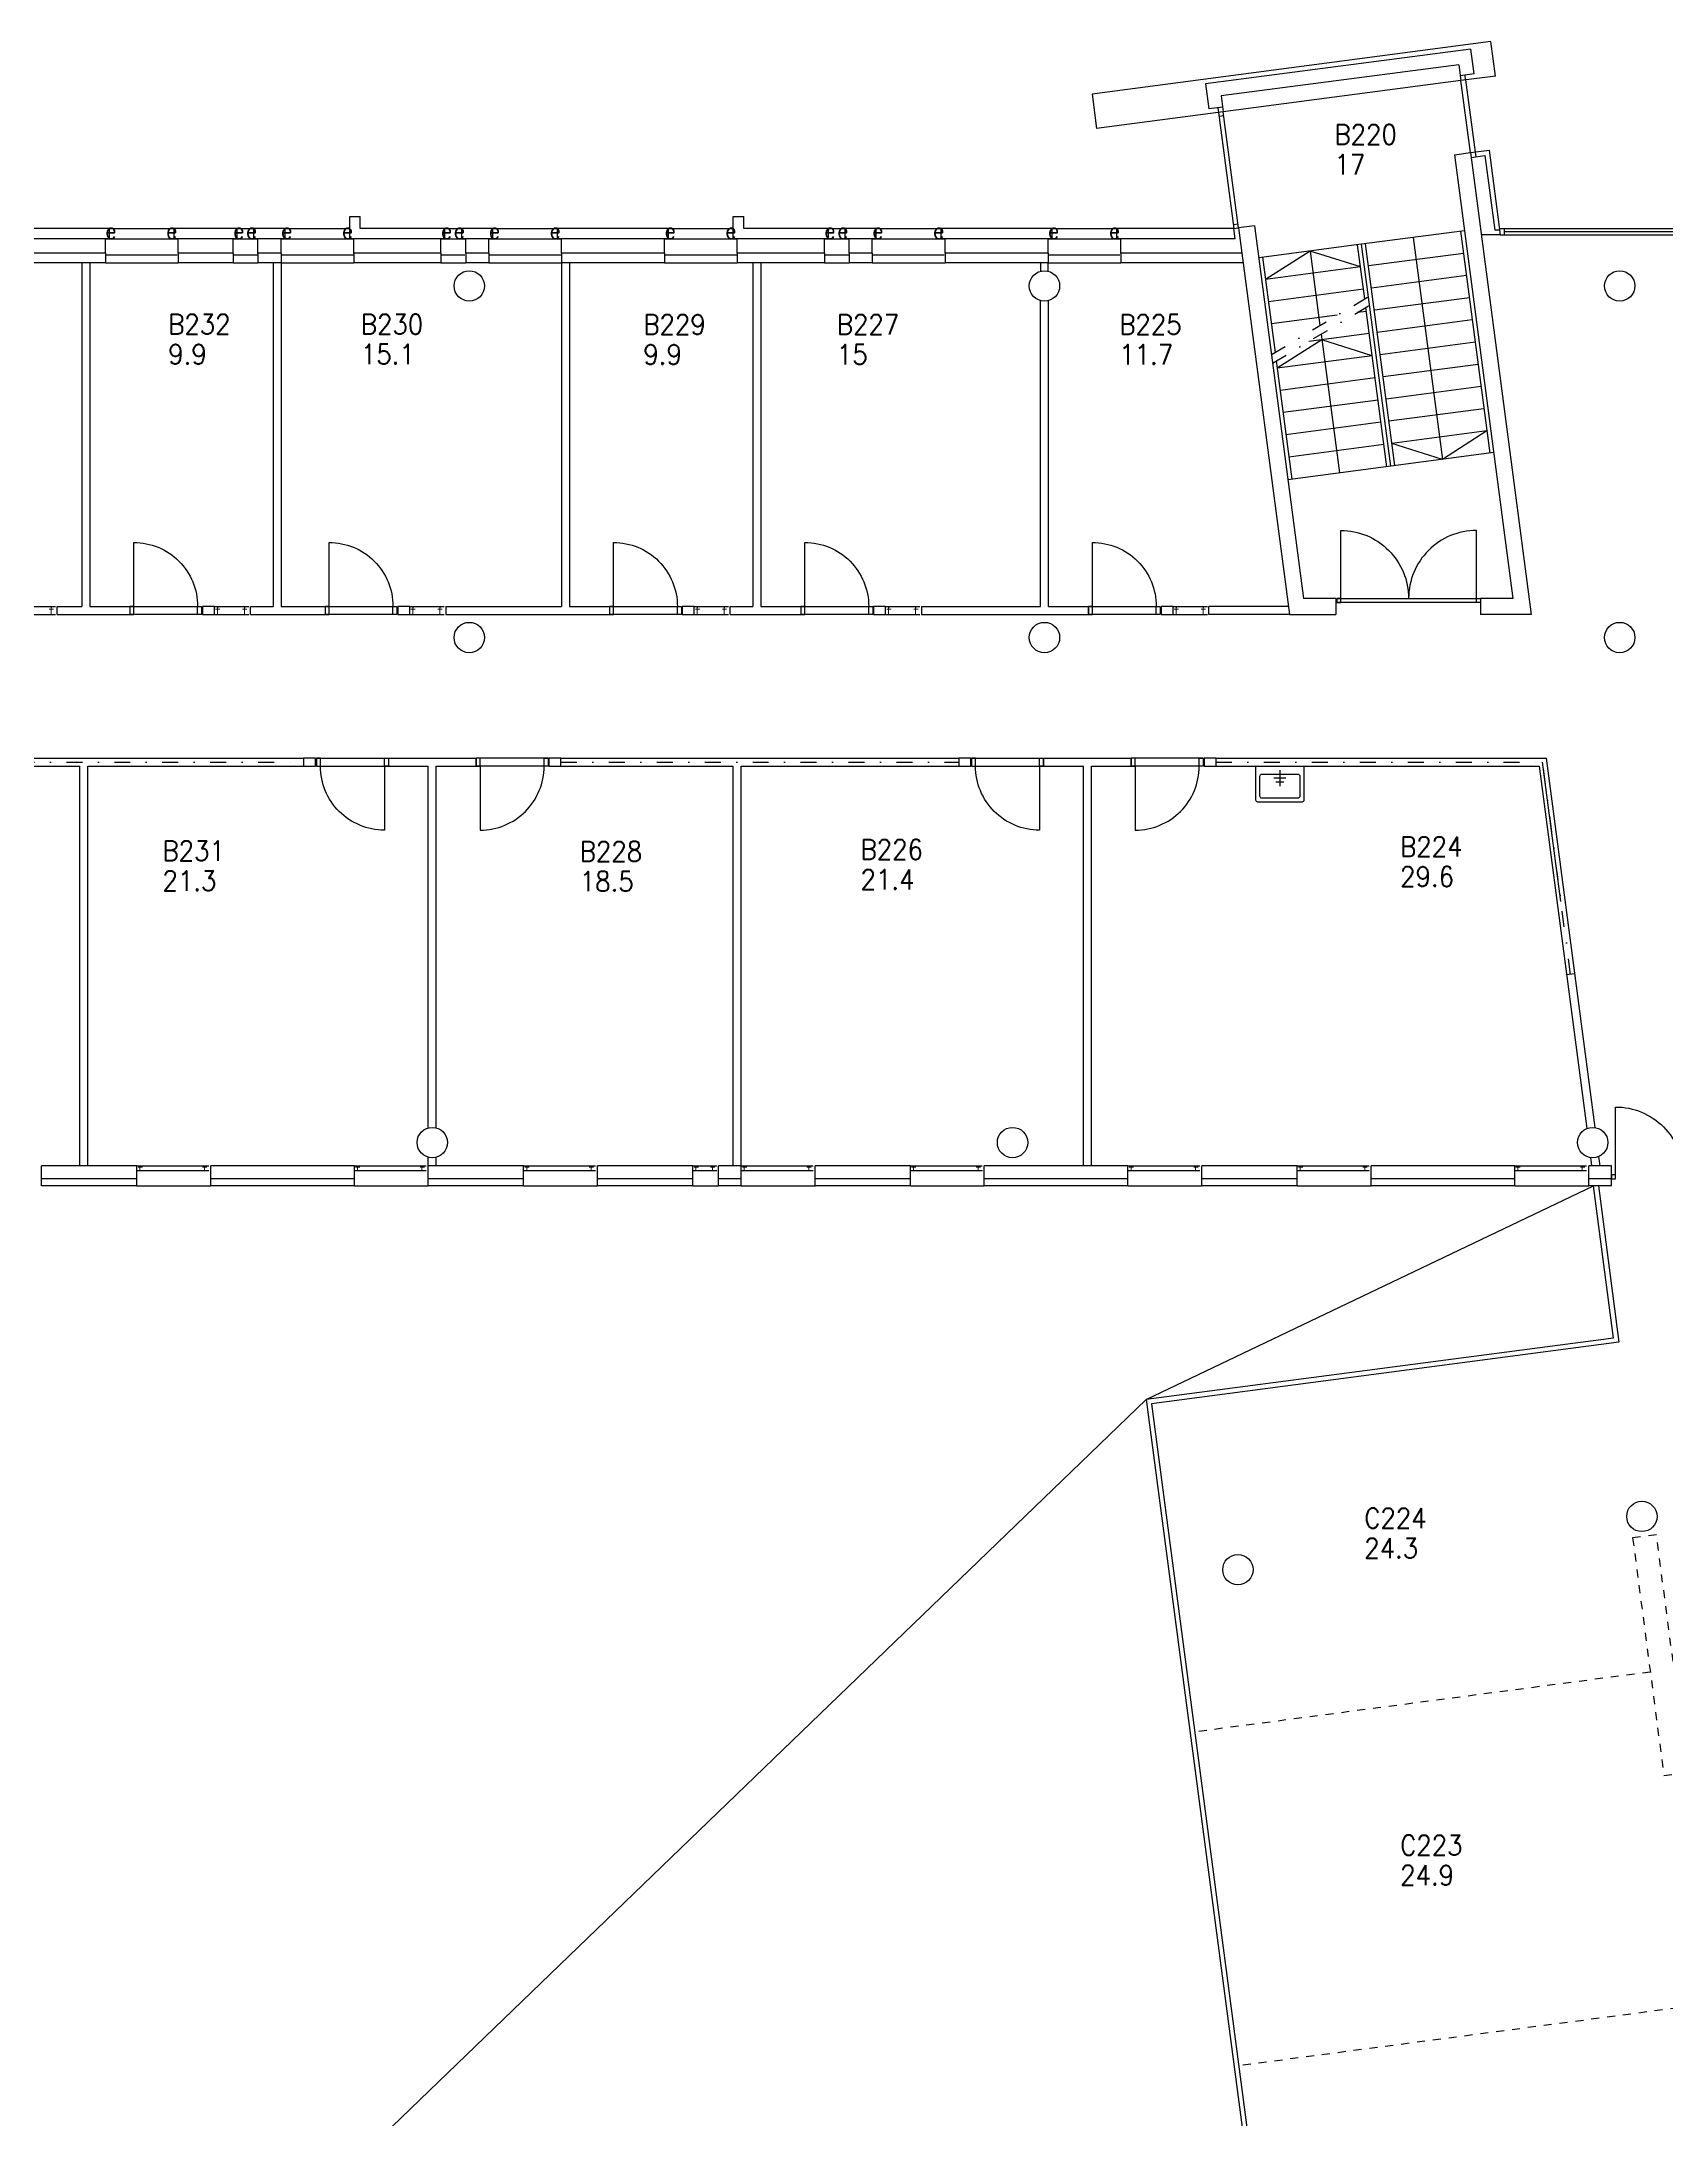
# Model space of a CAD drawing. Extents: x -11123 to 123675, y 9836 to 72527.
# Drawn here: x 31946 to 52273, y 41107 to 67098 of the extents above; entities that cross this region are included whole.
import ezdxf
from ezdxf.enums import TextEntityAlignment as Align

# ---------------------------------------------------------------- set-up
doc = ezdxf.new("R2010")
doc.units = 0
doc.header["$LTSCALE"] = 100
doc.header["$MEASUREMENT"] = 0
doc.linetypes.add('KL', pattern=[2, 1, -1])
doc.linetypes.add('PKP', pattern=[6, 2, -2, 0, -2])
doc.layers.get('0').update_dxf_attribs({"linetype": 'CONTINUOUS'})
for name, color, linetype in [('ART1100T0', 7, 'CONTINUOUS'), ('ART1100T3', 7, 'CONTINUOUS'), ('ART1100TB', 7, 'CONTINUOUS'), ('FM_OMAT', 7, 'CONTINUOUS'), ('M06001', 7, 'CONTINUOUS'), ('M06037', 8, 'CONTINUOUS'), ('M06041', 8, 'CONTINUOUS'), ('M06051', 3, 'CONTINUOUS'), ('M06080', 7, 'CONTINUOUS'), ('M06081', 8, 'CONTINUOUS')]:
    doc.layers.add(name, color=color, linetype=linetype)
doc.styles.get("Standard").update_dxf_attribs({"font": 'simplex.shx'})

# ---------------------------------------------------------------- blocks, each defined once
blk = doc.blocks.new('AIOA_SAVE1')
at = {"color": 0, "linetype": 'ByBlock'}
for p, q in [((0, 0), (200, 0)), ((100, 75), (100, -75)), ((150, 50), (150, -50))]:
    blk.add_line(p, q, dxfattribs=at)
blk = doc.blocks.new('AIOA_SAPA6')
at = {"color": 0, "linetype": 'ByBlock'}
for points in [[(0, 300), (425, 300, -0.414214), (450, 275), (450, -275, -0.414214), (425, -300), (0, -300)], [(0, 300), (425, 300, -0.414214), (450, 275), (450, -275, -0.414214), (425, -300), (0, -300)], [(100, 225, -0.414214), (125, 250), (375, 250, -0.414214), (400, 225), (400, -225, -0.414214), (375, -250), (125, -250, -0.414214), (100, -225)]]:
    blk.add_lwpolyline(points, format="xyb", close=True, dxfattribs=at)
blk.add_blockref('AIOA_SAVE1', (50, 0), dxfattribs=at)
for tag, p, flags in [('VARKDI', (50, 125), 8), ('VARNRO', (50, 25), 9), ('VARYLE', (50, -75), 9)]:
    blk.add_attdef(tag, p, '', height=75, dxfattribs=dict(at, flags=flags))
blk = doc.blocks.new('AIOA_IKK-C')
at = {"layer": 'M06041', "linetype": 'ByBlock'}
for p, q in [((0, 0), (1000, 0)), ((0, -100), (1000, -100))]:
    blk.add_line(p, q, dxfattribs=at)
at = {"layer": 'FM_OMAT', "width": 0.9, "flags": 8}
for p in [(50, 0), (950, 0)]:
    blk.add_attdef('SARANA', text='', height=50, dxfattribs=at).set_placement(p, align=Align.MIDDLE)
at = {"layer": 'FM_OMAT', "width": 0.9}
for tag, p, flags in [('IKKKDI', (50, -700), 8), ('IKKNRO', (50, -850), 8), ('IKKYLE', (50, -1000), 9)]:
    blk.add_attdef(tag, p, '', height=125, dxfattribs=dict(at, flags=flags))
at = {"layer": 'M06041', "flags": 8}
blk.add_attdef('E', (0, 0), '', height=100, dxfattribs=at)
blk.add_attdef('E', text='', height=100, dxfattribs=at).set_placement((500, 0), align=Align.CENTER)
blk.add_attdef('E', text='', height=100, dxfattribs=at).set_placement((1000, 0), align=Align.RIGHT)
blk = doc.blocks.new('AIOA_IKK-B')
at = {"layer": 'M06041', "linetype": 'ByBlock'}
for p, q in [((0, 100), (1000, 100)), ((0, 0), (1000, 0))]:
    blk.add_line(p, q, dxfattribs=at)
at = {"layer": 'FM_OMAT', "width": 0.9}
for tag, p, flags in [('IKKYLE', (50, 875), 9), ('IKKNRO', (50, 725), 8), ('IKKKDI', (50, 575), 8)]:
    blk.add_attdef(tag, p, '', height=125, dxfattribs=dict(at, flags=flags))
at = {"layer": 'FM_OMAT', "width": 0.9, "flags": 8}
for p in [(50, 0), (950, 0)]:
    blk.add_attdef('SARANA', text='', height=50, dxfattribs=at).set_placement(p, align=Align.MIDDLE)
at = {"layer": 'M06041', "flags": 8}
blk.add_attdef('F', (0, 0), '', height=100, dxfattribs=at)
blk.add_attdef('F', text='', height=100, dxfattribs=at).set_placement((500, 0), align=Align.CENTER)
blk.add_attdef('F', text='', height=100, dxfattribs=at).set_placement((1000, 0), align=Align.RIGHT)
blk = doc.blocks.new('AIOA_HUONE')
at = {"layer": 'ART1100T0', "width": 0.9}
blk.add_attdef('HNENUM', (56, 73), '', height=250, dxfattribs=at)
at = {"layer": 'ART1100T3', "width": 0.9}
blk.add_attdef('HNEALA', (56, -302), '', height=250, dxfattribs=at)

msp = doc.modelspace()

# ---------------------------------------------------------------- linework, layer by layer
at = {"layer": 'M06001'}
for p, q in [((50087, 67098), (45095, 66441)), ((50144, 66667), (50087, 67098)), ((49837, 67005), (46516, 66568)), ((49687, 66809), (46712, 66417)), ((49687, 66809), (49713, 66610)), ((49878, 66693), (49837, 67005)), ((46516, 66568), (46557, 66255)), ((49713, 66610), (46738, 66219)), ((49878, 66693), (49705, 66670)), ((50144, 66667), (49713, 66610)), ((49772, 66618), (49764, 66678)), ((45095, 66441), (45152, 66010)), ((46731, 66278), (46557, 66255)), ((46712, 66417), (46738, 66219)), ((46738, 66219), (45152, 66010)), ((46671, 66270), (46679, 66211)), ((49633, 65682), (49832, 65708)), ((49633, 65682), (50364, 60130)), ((49832, 65708), (50065, 65739)), ((49832, 65708), (50592, 59930)), ((49839, 65649), (50013, 65672)), ((49891, 65716), (49899, 65657)), ((50013, 65672), (50136, 64740)), ((50065, 65739), (50204, 64680)), ((32795, 64760), (31005, 64760)), ((32795, 64630), (32795, 64760)), ((33605, 64630), (33605, 64760)), ((34395, 64760), (33605, 64760)), ((34395, 64630), (34395, 64760)), ((34395, 64630), (34395, 64760)), ((34605, 64630), (34605, 64760)), ((34995, 64760), (34605, 64760)), ((34995, 64630), (34995, 64760)), ((35805, 64630), (35805, 64910)), ((35805, 64910), (35935, 64910)), ((35935, 64760), (35935, 64910)), ((36995, 64760), (35935, 64760)), ((36995, 64630), (36995, 64760)), ((36995, 64630), (36995, 64760)), ((37595, 64760), (37205, 64760)), ((37205, 64630), (37205, 64760)), ((37595, 64630), (37595, 64760)), ((38405, 64630), (38405, 64760)), ((39795, 64760), (38405, 64760)), ((39795, 64630), (39795, 64760)), ((40605, 64910), (40735, 64910)), ((40605, 64630), (40605, 64910)), ((40735, 64760), (40735, 64910)), ((41795, 64760), (40735, 64760)), ((41795, 64630), (41795, 64760)), ((41795, 64630), (41795, 64760)), ((42005, 64630), (42005, 64760)), ((42395, 64760), (42005, 64760)), ((42395, 64630), (42395, 64760)), ((43205, 64630), (43205, 64760)), ((44595, 64760), (43205, 64760)), ((44595, 64630), (44595, 64760)), ((46870, 64760), (45405, 64760)), ((45405, 64630), (45405, 64760)), ((46870, 64760), (46929, 64768)), ((46887, 64630), (46870, 64760)), ((47128, 64794), (46929, 64768)), ((46929, 64768), (47566, 59930)), ((47128, 64794), (47742, 60130)), ((50196, 64740), (50136, 64740)), ((32795, 64630), (31005, 64630)), ((32745, 64450), (32745, 64630)), ((34395, 64630), (33605, 64630)), ((33655, 64450), (33655, 64630)), ((34345, 64450), (34345, 64630)), ((34995, 64630), (34605, 64630)), ((34655, 64450), (34655, 64630)), ((34945, 64450), (34945, 64630)), ((36995, 64630), (35805, 64630)), ((35855, 64450), (35855, 64630)), ((36945, 64450), (36945, 64630)), ((37595, 64630), (37205, 64630)), ((37255, 64450), (37255, 64630)), ((37545, 64450), (37545, 64630)), ((39795, 64630), (38405, 64630)), ((38455, 64450), (38455, 64630)), ((39745, 64450), (39745, 64630)), ((41795, 64630), (40605, 64630)), ((40655, 64450), (40655, 64630)), ((41745, 64450), (41745, 64630)), ((42395, 64630), (42005, 64630)), ((42055, 64450), (42055, 64630)), ((42345, 64450), (42345, 64630)), ((44595, 64630), (43205, 64630)), ((43255, 64450), (43255, 64630)), ((44545, 64450), (44545, 64630)), ((46887, 64630), (45405, 64630)), ((45455, 64450), (45455, 64630)), ((50204, 64680), (49967, 64680)), ((32745, 64450), (31055, 64450)), ((32745, 64330), (31055, 64330)), ((32450, 64330), (32450, 60030)), ((32550, 64330), (32550, 60030)), ((32745, 64450), (32745, 64330)), ((33655, 64450), (33655, 64330)), ((34345, 64450), (33655, 64450)), ((34345, 64330), (33655, 64330)), ((34345, 64450), (34345, 64330)), ((34655, 64450), (34655, 64330)), ((34945, 64450), (34655, 64450)), ((34945, 64330), (34655, 64330)), ((34845, 64330), (34845, 60030)), ((34945, 64450), (34945, 64330)), ((34945, 64330), (34945, 60030)), ((35855, 64450), (35855, 64330)), ((36945, 64450), (35855, 64450)), ((36945, 64330), (35855, 64330)), ((36945, 64450), (36945, 64330)), ((37545, 64450), (37255, 64450)), ((37255, 64450), (37255, 64330)), ((37545, 64330), (37255, 64330)), ((37545, 64450), (37545, 64330)), ((38455, 64450), (38455, 64330)), ((39745, 64450), (38455, 64450)), ((38455, 64330), (38455, 60030)), ((39745, 64330), (38455, 64330)), ((38555, 64330), (38555, 60030)), ((39745, 64450), (39745, 64330)), ((40655, 64450), (40655, 64330)), ((41745, 64450), (40655, 64450)), ((41745, 64330), (40655, 64330)), ((40850, 64330), (40850, 60030)), ((40950, 64330), (40950, 60030)), ((41745, 64450), (41745, 64330)), ((42055, 64450), (42055, 64330)), ((42345, 64450), (42055, 64450)), ((42345, 64330), (42055, 64330)), ((42345, 64450), (42345, 64330)), ((43255, 64450), (43255, 64330)), ((44545, 64450), (43255, 64450)), ((44545, 64330), (43255, 64330)), ((44455, 64225), (44455, 64330)), ((44545, 64450), (44545, 64330)), ((44545, 64225), (44545, 64330)), ((46971, 64450), (45455, 64450)), ((45455, 64450), (45455, 64330)), ((46987, 64330), (45455, 64330)), ((44450, 60030), (44450, 63857)), ((44550, 60030), (44550, 63857)), ((48148, 60130), (47742, 60130)), ((48148, 60130), (48148, 59930)), ((50364, 60130), (49958, 60130)), ((49958, 60130), (49958, 59930)), ((32140, 59930), (32140, 60030)), ((32140, 60030), (32450, 60030)), ((32140, 59930), (33050, 59930)), ((32550, 60030), (33050, 60030)), ((33050, 60030), (33050, 59930)), ((34560, 59930), (34560, 60030)), ((34560, 60030), (34845, 60030)), ((34560, 59930), (35495, 59930)), ((34945, 60030), (35495, 60030)), ((35495, 60030), (35495, 59930)), ((37005, 60030), (38455, 60030)), ((37005, 60030), (37005, 59930)), ((37005, 59930), (39055, 59930)), ((38555, 60030), (39055, 60030)), ((39055, 60030), (39055, 59930)), ((40565, 59930), (40565, 60030)), ((40565, 60030), (40850, 60030)), ((40565, 59930), (41450, 59930)), ((40950, 60030), (41450, 60030)), ((41450, 60030), (41450, 59930)), ((42960, 60030), (44450, 60030)), ((42960, 60030), (42960, 59930)), ((42960, 59930), (45049, 59930)), ((44550, 60030), (45049, 60030)), ((45049, 59930), (45049, 60030)), ((46559, 59930), (46559, 60030)), ((47553, 60030), (46559, 60030)), ((47566, 59930), (46559, 59930)), ((47566, 59930), (48148, 59930)), ((50592, 59930), (49958, 59930)), ((29857, 58130), (35227, 58130)), ((29857, 58030), (32427, 58030)), ((32427, 53030), (32427, 58030)), ((32527, 53030), (32527, 58030)), ((32527, 58030), (35227, 58030)), ((36287, 58130), (36287, 58030)), ((36287, 58130), (37387, 58130)), ((36287, 58030), (36787, 58030)), ((36787, 53503), (36787, 58030)), ((36887, 53503), (36887, 58030)), ((36887, 58030), (37387, 58030)), ((37387, 58030), (37387, 58130)), ((38447, 58130), (43427, 58130)), ((38447, 58030), (40603, 58030)), ((40603, 53030), (40603, 58030)), ((40703, 53030), (40703, 58030)), ((40703, 58030), (43427, 58030)), ((44487, 58130), (45587, 58130)), ((44487, 58030), (44487, 58130)), ((44487, 58030), (44987, 58030)), ((44987, 53030), (44987, 58030)), ((45087, 53030), (45087, 58030)), ((45087, 58030), (45587, 58030)), ((45587, 58030), (45587, 58130)), ((46647, 58130), (50779, 58130)), ((46647, 58030), (50691, 58030)), ((50691, 58030), (51288, 53495)), ((50779, 58130), (51387, 53508)), ((51134, 55430), (51035, 55417)), ((31946, 52780), (31946, 53030)), ((33139, 53030), (31946, 53030)), ((33139, 52780), (33139, 53030)), ((34064, 52780), (34064, 53030)), ((35862, 53030), (34064, 53030)), ((35862, 52780), (35862, 53030)), ((36787, 53030), (36787, 53137)), ((36787, 52780), (36787, 53030)), ((37980, 53030), (36787, 53030)), ((36887, 53030), (36887, 53137)), ((37980, 52780), (37980, 53030)), ((38906, 52780), (38906, 53030)), ((40098, 53030), (38906, 53030)), ((40098, 52780), (40098, 53030)), ((40418, 52780), (40418, 53030)), ((40703, 53030), (40418, 53030)), ((40703, 52780), (40703, 53030)), ((41629, 52780), (41629, 53030)), ((42822, 53030), (41629, 53030)), ((42822, 52780), (42822, 53030)), ((43747, 52780), (43747, 53030)), ((45545, 53030), (43747, 53030)), ((45545, 52780), (45545, 53030)), ((46470, 52780), (46470, 53030)), ((47663, 53030), (46470, 53030)), ((47663, 52780), (47663, 53030)), ((48588, 52780), (48588, 53030)), ((50386, 53030), (48588, 53030)), ((50386, 52780), (50386, 53030)), ((51597, 53030), (51312, 53030)), ((51312, 52780), (51312, 53030)), ((51336, 53132), (51349, 53030)), ((51435, 53145), (51450, 53030)), ((51597, 52780), (51597, 53030)), ((33139, 52865), (31946, 52865)), ((33139, 52780), (31946, 52780)), ((35862, 52865), (34064, 52865)), ((35862, 52780), (34064, 52780)), ((37980, 52865), (36787, 52865)), ((37980, 52780), (36787, 52780)), ((40098, 52865), (38906, 52865)), ((40098, 52780), (38906, 52780)), ((40703, 52865), (40418, 52865)), ((40703, 52780), (40418, 52780)), ((42822, 52865), (41629, 52865)), ((42822, 52780), (41629, 52780)), ((45545, 52865), (43747, 52865)), ((45545, 52780), (43747, 52780)), ((47663, 52865), (46470, 52865)), ((47663, 52780), (46470, 52780)), ((50386, 52865), (48588, 52865)), ((50386, 52780), (48588, 52780)), ((51597, 52865), (51312, 52865)), ((51597, 52780), (51312, 52780))]:
    msp.add_line(p, q, dxfattribs=at)
for centre in [(37300, 64040), (44500, 64040), (51700, 64040), (37300, 59640), (44500, 59640), (51700, 59640), (36837, 53320), (44100, 53320), (51362, 53320), (51978, 48641), (46921, 47975)]:
    msp.add_circle(centre, 190, dxfattribs=at)
at = {"layer": 'M06037'}
for p, q in [((49759, 64731), (48470, 64561)), ((49709, 64724), (50074, 61948)), ((48470, 64561), (47181, 64391)), ((47825, 64476), (47948, 63544)), ((48509, 63879), (48420, 64554)), ((48835, 61785), (48470, 64561)), ((48885, 61791), (48519, 64567)), ((49114, 64646), (49480, 61870)), ((47230, 64398), (47387, 63209)), ((48457, 64277), (47267, 64120)), ((49746, 64446), (48556, 64290)), ((48493, 63999), (47303, 63843)), ((49782, 64169), (48592, 64012)), ((48530, 63722), (48415, 63706)), ((48786, 61778), (48523, 63771)), ((49819, 63891), (48629, 63735)), ((48165, 63674), (47340, 63565)), ((48566, 63444), (47809, 63344)), ((47962, 63436), (48191, 61700)), ((49855, 63614), (48665, 63457)), ((48603, 63166), (47413, 63010)), ((49892, 63336), (48702, 63179)), ((47401, 63101), (47596, 61622)), ((49928, 63058), (48739, 62902)), ((48639, 62889), (47450, 62732)), ((49965, 62781), (48775, 62624)), ((48676, 62611), (47486, 62455)), ((50001, 62503), (48812, 62347)), ((48712, 62334), (47523, 62177)), ((50038, 62226), (48848, 62069)), ((50124, 61955), (47546, 61615)), ((48749, 62056), (47559, 61899)), ((51623, 50874), (51372, 52780)), ((51433, 52780), (51690, 50822)), ((51623, 50874), (45774, 50104)), ((51690, 50822), (45841, 50052)), ((45774, 50104), (47421, 37592)), ((45841, 50052), (47473, 37659))]:
    msp.add_line(p, q, dxfattribs=at)
at = {"layer": 'M06037', "linetype": 'PKP'}
for p, q in [((47340, 63181), (48556, 63907)), ((47354, 63073), (48570, 63799))]:
    msp.add_line(p, q, dxfattribs=at)
at = {"layer": 'M06037', "linetype": 'KL'}
for p, q in [((52083, 46694), (46382, 45944)), ((52633, 42518), (46932, 41767))]:
    msp.add_line(p, q, dxfattribs=at)
at = {"layer": 'M06037'}
for points in [[(48457, 64277), (47825, 64476), (47267, 64120)], [(48603, 63166), (47971, 63366), (47413, 63010)], [(50038, 62226), (49480, 61870), (48848, 62069)]]:
    msp.add_lwpolyline(points, dxfattribs=at)
at = {"layer": 'M06041'}
for p, q in [((49832, 65708), (49713, 66610)), ((49772, 66618), (49891, 65716)), ((46679, 66211), (46870, 64760)), ((46745, 66169), (46685, 66161)), ((46929, 64768), (46738, 66219)), ((32795, 64760), (33605, 64760)), ((34395, 64760), (34605, 64760)), ((34995, 64760), (35805, 64760)), ((36995, 64760), (37205, 64760)), ((37595, 64760), (38405, 64760)), ((39795, 64760), (40605, 64760)), ((41795, 64760), (42005, 64760)), ((42395, 64760), (43205, 64760)), ((44595, 64760), (45405, 64760)), ((46863, 64810), (46923, 64817)), ((50193, 64760), (54505, 64760)), ((50254, 64760), (50254, 64680)), ((50254, 64720), (54455, 64720)), ((50204, 64680), (54505, 64680)), ((32745, 64330), (33655, 64330)), ((34345, 64330), (34655, 64330)), ((34945, 64330), (35855, 64330)), ((36945, 64330), (37255, 64330)), ((37545, 64330), (38455, 64330)), ((39745, 64330), (40655, 64330)), ((41745, 64330), (42055, 64330)), ((42345, 64330), (43255, 64330)), ((44545, 64330), (45455, 64330)), ((50964, 56337), (50735, 58080)), ((33139, 52780), (34064, 52780)), ((35862, 52780), (36787, 52780)), ((37980, 52780), (38906, 52780)), ((40098, 52780), (40418, 52780)), ((40703, 52780), (41629, 52780)), ((42822, 52780), (43747, 52780)), ((45545, 52780), (46470, 52780)), ((47663, 52780), (48588, 52780)), ((50386, 52780), (51312, 52780))]:
    msp.add_line(p, q, dxfattribs=at)
at = {"layer": 'M06041', "linetype": 'PKP'}
for p, q in [((29857, 58080), (35227, 58080)), ((38447, 58080), (43427, 58080)), ((46647, 58080), (50735, 58080)), ((51085, 55423), (50735, 58080))]:
    msp.add_line(p, q, dxfattribs=at)
at = {"layer": 'M06051', "linetype": 'ByBlock'}
for p, q in [((48158, 60130), (49958, 60130)), ((48208, 60130), (48158, 60130)), ((48158, 60130), (48158, 60080)), ((49958, 60080), (48158, 60080)), ((48158, 60080), (48208, 60080)), ((48208, 60080), (48208, 60130)), ((49908, 60080), (49908, 60130)), ((49908, 60130), (49958, 60130)), ((49958, 60080), (49908, 60080)), ((49958, 60130), (49958, 60080)), ((33050, 60030), (33950, 60030)), ((33950, 59930), (33050, 59930)), ((35495, 60030), (36395, 60030)), ((36395, 59930), (35495, 59930)), ((39055, 60030), (39955, 60030)), ((39955, 59930), (39055, 59930)), ((41450, 60030), (42350, 60030)), ((42350, 59930), (41450, 59930)), ((45049, 60030), (45949, 60030)), ((45949, 59930), (45049, 59930)), ((35387, 58130), (36287, 58130)), ((35387, 58030), (36287, 58030)), ((38287, 58130), (37387, 58130)), ((38287, 58030), (37387, 58030)), ((43587, 58130), (44487, 58130)), ((43587, 58030), (44487, 58030)), ((46487, 58130), (45587, 58130)), ((46487, 58030), (45587, 58030)), ((51597, 52915), (51597, 52865)), ((51647, 52915), (51597, 52915)), ((51597, 52915), (51597, 52865)), ((51597, 52865), (51647, 52865)), ((51647, 52865), (51647, 52915))]:
    msp.add_line(p, q, dxfattribs=at)
at = {"layer": 'M06051'}
for p, q in [((34110, 60030), (33960, 60030)), ((33960, 60030), (33960, 59930)), ((33960, 59930), (34110, 59930)), ((34110, 59930), (34110, 60030)), ((34110, 60030), (34110, 60030)), ((36555, 60030), (36405, 60030)), ((36405, 60030), (36405, 59930)), ((36405, 59930), (36555, 59930)), ((36555, 59930), (36555, 60030)), ((36555, 60030), (36555, 60030)), ((40115, 60030), (39965, 60030)), ((39965, 60030), (39965, 59930)), ((39965, 59930), (40115, 59930)), ((40115, 59930), (40115, 60030)), ((40115, 60030), (40115, 60030)), ((42510, 60030), (42360, 60030)), ((42360, 60030), (42360, 59930)), ((42360, 59930), (42510, 59930)), ((42510, 59930), (42510, 60030)), ((42510, 60030), (42510, 60030)), ((46109, 60030), (45959, 60030)), ((45959, 60030), (45959, 59930)), ((45959, 59930), (46109, 59930)), ((46109, 59930), (46109, 60030)), ((46109, 60030), (46109, 60030)), ((35377, 58130), (35227, 58130)), ((35227, 58130), (35227, 58030)), ((35227, 58030), (35377, 58030)), ((35377, 58030), (35377, 58130)), ((35377, 58130), (35377, 58130)), ((38447, 58130), (38297, 58130)), ((38297, 58130), (38297, 58030)), ((38297, 58030), (38447, 58030)), ((38447, 58030), (38447, 58130)), ((38447, 58130), (38447, 58130)), ((43577, 58130), (43427, 58130)), ((43427, 58130), (43427, 58030)), ((43427, 58030), (43577, 58030)), ((43577, 58030), (43577, 58130)), ((43577, 58130), (43577, 58130)), ((46647, 58130), (46497, 58130)), ((46497, 58130), (46497, 58030)), ((46497, 58030), (46647, 58030)), ((46647, 58030), (46647, 58130)), ((46647, 58130), (46647, 58130))]:
    msp.add_line(p, q, dxfattribs=at)
at = {"layer": 'M06051', "linetype": 'ByBlock'}
for points in [[(33100, 60030), (33100, 60830, -0.414214), (33900, 60030, -0.671351)], [(35545, 60030), (35545, 60830, -0.414214), (36345, 60030, -0.671351)], [(39105, 60030), (39105, 60830, -0.414214), (39905, 60030, -0.671351)], [(41500, 60030), (41500, 60830, -0.414214), (42300, 60030, -0.671351)], [(45099, 60030), (45099, 60830, -0.414214), (45899, 60030, -0.671351)], [(48208, 60130), (48208, 60980, -0.414214), (49058, 60130, -0.671351)], [(49908, 60130), (49908, 60980, 0.414214), (49058, 60130, 0.671351)], [(36237, 58030), (36237, 57230, -0.414214), (35437, 58030, -0.671351)], [(37437, 58030), (37437, 57230, 0.414214), (38237, 58030, 0.671351)], [(44437, 58030), (44437, 57230, -0.414214), (43637, 58030, -0.671351)], [(45637, 58030), (45637, 57230, 0.414214), (46437, 58030, 0.671351)], [(51647, 52915), (51647, 53765, -0.414214), (52497, 52915, -0.671351)]]:
    msp.add_lwpolyline(points, format="xyb", dxfattribs=at)
for points in [[(33050, 59930), (33100, 59930), (33100, 60030), (33050, 60030)], [(33950, 59930), (33900, 59930), (33900, 60030), (33950, 60030)], [(35495, 59930), (35545, 59930), (35545, 60030), (35495, 60030)], [(36395, 59930), (36345, 59930), (36345, 60030), (36395, 60030)], [(39055, 59930), (39105, 59930), (39105, 60030), (39055, 60030)], [(39955, 59930), (39905, 59930), (39905, 60030), (39955, 60030)], [(41450, 59930), (41500, 59930), (41500, 60030), (41450, 60030)], [(42350, 59930), (42300, 59930), (42300, 60030), (42350, 60030)], [(45049, 59930), (45099, 59930), (45099, 60030), (45049, 60030)], [(45949, 59930), (45899, 59930), (45899, 60030), (45949, 60030)], [(35387, 58030), (35437, 58030), (35437, 58130), (35387, 58130)], [(36287, 58030), (36237, 58030), (36237, 58130), (36287, 58130)], [(37387, 58030), (37437, 58030), (37437, 58130), (37387, 58130)], [(38287, 58030), (38237, 58030), (38237, 58130), (38287, 58130)], [(43587, 58030), (43637, 58030), (43637, 58130), (43587, 58130)], [(44487, 58030), (44437, 58030), (44437, 58130), (44487, 58130)], [(45587, 58030), (45637, 58030), (45637, 58130), (45587, 58130)], [(46487, 58030), (46437, 58030), (46437, 58130), (46487, 58130)]]:
    msp.add_lwpolyline(points, close=True, dxfattribs=at)
at = {"layer": 'M06080'}
for p, q in [((45774, 50104), (51372, 52780)), ((26216, 31260), (45774, 50104))]:
    msp.add_line(p, q, dxfattribs=at)
at = {"layer": 'M06080', "linetype": 'KL'}
msp.add_lwpolyline([(52159, 48413), (51862, 48374), (52253, 45399), (52551, 45438)], close=True, dxfattribs=at)

# ---------------------------------------------------------------- block references
at = {"layer": 'ART1100TB'}
for p, values in [((48074, 65738), {'HNENUM': 'B220', 'HNEALA': '17'}), ((33476, 63362), {'HNENUM': 'B232', 'HNEALA': '9.9'}), ((35887, 63363), {'HNENUM': 'B230', 'HNEALA': '15.1'}), ((39423, 63360), {'HNENUM': 'B229', 'HNEALA': '9.9'}), ((41845, 63360), {'HNENUM': 'B227', 'HNEALA': '15'}), ((45380, 63360), {'HNENUM': 'B225', 'HNEALA': '11.7'}), ((33404, 56774), {'HNENUM': 'B231', 'HNEALA': '21.3'}), ((38627, 56766), {'HNENUM': 'B228', 'HNEALA': '18.5'}), ((42142, 56790), {'HNENUM': 'B226', 'HNEALA': '21.4'}), ((48895, 56825), {'HNENUM': 'B224', 'HNEALA': '29.6'}), ((48447, 48422), {'HNENUM': 'C224', 'HNEALA': '24.3'}), ((48896, 44328), {'HNENUM': 'C223', 'HNEALA': '24.9'})]:
    msp.add_blockref('AIOA_HUONE', p, dxfattribs=at).add_auto_attribs(values)
at = {"layer": 'M06041'}
ref = msp.add_blockref('AIOA_IKK-C', (32745, 64630), dxfattribs=dict(at, xscale=0.9, yscale=2, zscale=0.9))
ref.add_attrib('E', 'e', dxfattribs={"height": 200, "width": 0.9, "flags": 2}).set_placement((33645, 64630), align=Align.RIGHT)
ref.add_attrib('E', 'e', (32745, 64630), dxfattribs={"height": 200, "width": 0.9, "flags": 2})
ref.add_attrib('E', 'e', dxfattribs={"height": 0.18, "width": 1.35, "flags": 2}).set_placement((33645, 64630), align=Align.CENTER)
ref = msp.add_blockref('AIOA_IKK-C', (34345, 64630), dxfattribs=dict(at, xscale=0.3, yscale=2, zscale=0.3))
ref.add_attrib('E', 'e', dxfattribs={"height": 200, "width": 0.9, "flags": 2}).set_placement((34645, 64630), align=Align.RIGHT)
ref.add_attrib('E', 'e', (34345, 64630), dxfattribs={"height": 200, "width": 0.9, "flags": 2})
ref.add_attrib('E', 'e', dxfattribs={"height": 0.18, "width": 1.35, "flags": 2}).set_placement((34645, 64630), align=Align.CENTER)
ref = msp.add_blockref('AIOA_IKK-C', (34945, 64630), dxfattribs=dict(at, xscale=0.9, yscale=2, zscale=0.9))
ref.add_attrib('E', 'e', dxfattribs={"height": 200, "width": 0.9, "flags": 2}).set_placement((35845, 64630), align=Align.RIGHT)
ref.add_attrib('E', 'e', (34945, 64630), dxfattribs={"height": 200, "width": 0.9, "flags": 2})
ref.add_attrib('E', 'e', dxfattribs={"height": 0.18, "width": 1.35, "flags": 2}).set_placement((35845, 64630), align=Align.CENTER)
ref = msp.add_blockref('AIOA_IKK-C', (36945, 64630), dxfattribs=dict(at, xscale=0.3, yscale=2, zscale=0.3))
ref.add_attrib('E', 'e', dxfattribs={"height": 200, "width": 0.9, "flags": 2}).set_placement((37245, 64630), align=Align.RIGHT)
ref.add_attrib('E', 'e', (36945, 64630), dxfattribs={"height": 200, "width": 0.9, "flags": 2})
ref.add_attrib('E', 'e', dxfattribs={"height": 0.18, "width": 1.35, "flags": 2}).set_placement((37245, 64630), align=Align.CENTER)
ref = msp.add_blockref('AIOA_IKK-C', (37545, 64630), dxfattribs=dict(at, xscale=0.9, yscale=2, zscale=0.9))
ref.add_attrib('E', 'e', dxfattribs={"height": 200, "width": 0.9, "flags": 2}).set_placement((38445, 64630), align=Align.RIGHT)
ref.add_attrib('E', 'e', (37545, 64630), dxfattribs={"height": 200, "width": 0.9, "flags": 2})
ref.add_attrib('E', 'e', dxfattribs={"height": 0.18, "width": 1.35, "flags": 2}).set_placement((38445, 64630), align=Align.CENTER)
ref = msp.add_blockref('AIOA_IKK-C', (39745, 64630), dxfattribs=dict(at, xscale=0.9, yscale=2, zscale=0.9))
ref.add_attrib('E', 'e', dxfattribs={"height": 200, "width": 0.9, "flags": 2}).set_placement((40645, 64630), align=Align.RIGHT)
ref.add_attrib('E', 'e', (39745, 64630), dxfattribs={"height": 200, "width": 0.9, "flags": 2})
ref.add_attrib('E', 'e', dxfattribs={"height": 0.18, "width": 1.35, "flags": 2}).set_placement((40645, 64630), align=Align.CENTER)
ref = msp.add_blockref('AIOA_IKK-C', (41745, 64630), dxfattribs=dict(at, xscale=0.3, yscale=2, zscale=0.3))
ref.add_attrib('E', 'e', dxfattribs={"height": 200, "width": 0.9, "flags": 2}).set_placement((42045, 64630), align=Align.RIGHT)
ref.add_attrib('E', 'e', (41745, 64630), dxfattribs={"height": 200, "width": 0.9, "flags": 2})
ref.add_attrib('E', 'e', dxfattribs={"height": 0.18, "width": 1.35, "flags": 2}).set_placement((42045, 64630), align=Align.CENTER)
ref = msp.add_blockref('AIOA_IKK-C', (42345, 64630), dxfattribs=dict(at, xscale=0.9, yscale=2, zscale=0.9))
ref.add_attrib('E', 'e', dxfattribs={"height": 200, "width": 0.9, "flags": 2}).set_placement((43245, 64630), align=Align.RIGHT)
ref.add_attrib('E', 'e', (42345, 64630), dxfattribs={"height": 200, "width": 0.9, "flags": 2})
ref.add_attrib('E', 'e', dxfattribs={"height": 0.18, "width": 1.35, "flags": 2}).set_placement((43245, 64630), align=Align.CENTER)
ref = msp.add_blockref('AIOA_IKK-C', (44545, 64630), dxfattribs=dict(at, xscale=0.9, yscale=2, zscale=0.9))
ref.add_attrib('E', 'e', dxfattribs={"height": 200, "width": 0.9, "flags": 2}).set_placement((45445, 64630), align=Align.RIGHT)
ref.add_attrib('E', 'e', (44545, 64630), dxfattribs={"height": 200, "width": 0.9, "flags": 2})
ref.add_attrib('E', 'e', dxfattribs={"height": 0.18, "width": 1.35, "flags": 2}).set_placement((45445, 64630), align=Align.CENTER)
ref = msp.add_blockref('AIOA_IKK-B', (31690, 59930), dxfattribs=dict(at, xscale=0.43, zscale=0.43))
ref.add_attrib('F', 'f', dxfattribs={"height": 100, "width": 1.8, "flags": 2}).set_placement((32120, 59930), align=Align.RIGHT)
ref.add_attrib('F', 'f', (31690, 59930), dxfattribs={"height": 100, "width": 1.8, "flags": 2})
ref.add_attrib('F', 'f', dxfattribs={"height": 0.18, "width": 2.7, "flags": 2}).set_placement((32120, 59930), align=Align.CENTER)
ref = msp.add_blockref('AIOA_IKK-B', (34110, 59930), dxfattribs=dict(at, xscale=0.43, zscale=0.43))
ref.add_attrib('F', 'f', dxfattribs={"height": 100, "width": 1.8, "flags": 2}).set_placement((34540, 59930), align=Align.RIGHT)
ref.add_attrib('F', 'f', (34110, 59930), dxfattribs={"height": 100, "width": 1.8, "flags": 2})
ref.add_attrib('F', 'f', dxfattribs={"height": 0.18, "width": 2.7, "flags": 2}).set_placement((34540, 59930), align=Align.CENTER)
ref = msp.add_blockref('AIOA_IKK-B', (36555, 59930), dxfattribs=dict(at, xscale=0.43, zscale=0.43))
ref.add_attrib('F', 'f', dxfattribs={"height": 100, "width": 1.8, "flags": 2}).set_placement((36985, 59930), align=Align.RIGHT)
ref.add_attrib('F', 'f', (36555, 59930), dxfattribs={"height": 100, "width": 1.8, "flags": 2})
ref.add_attrib('F', 'f', dxfattribs={"height": 0.18, "width": 2.7, "flags": 2}).set_placement((36985, 59930), align=Align.CENTER)
ref = msp.add_blockref('AIOA_IKK-B', (40115, 59930), dxfattribs=dict(at, xscale=0.43, zscale=0.43))
ref.add_attrib('F', 'f', dxfattribs={"height": 100, "width": 1.8, "flags": 2}).set_placement((40545, 59930), align=Align.RIGHT)
ref.add_attrib('F', 'f', (40115, 59930), dxfattribs={"height": 100, "width": 1.8, "flags": 2})
ref.add_attrib('F', 'f', dxfattribs={"height": 0.18, "width": 2.7, "flags": 2}).set_placement((40545, 59930), align=Align.CENTER)
ref = msp.add_blockref('AIOA_IKK-B', (42510, 59930), dxfattribs=dict(at, xscale=0.43, zscale=0.43))
ref.add_attrib('F', 'f', dxfattribs={"height": 100, "width": 1.8, "flags": 2}).set_placement((42940, 59930), align=Align.RIGHT)
ref.add_attrib('F', 'f', (42510, 59930), dxfattribs={"height": 100, "width": 1.8, "flags": 2})
ref.add_attrib('F', 'f', dxfattribs={"height": 0.18, "width": 2.7, "flags": 2}).set_placement((42940, 59930), align=Align.CENTER)
ref = msp.add_blockref('AIOA_IKK-B', (46109, 59930), dxfattribs=dict(at, xscale=0.43, zscale=0.43))
ref.add_attrib('F', 'f', dxfattribs={"height": 100, "width": 1.8, "flags": 2}).set_placement((46539, 59930), align=Align.RIGHT)
ref.add_attrib('F', 'f', (46109, 59930), dxfattribs={"height": 100, "width": 1.8, "flags": 2})
ref.add_attrib('F', 'f', dxfattribs={"height": 0.18, "width": 2.7, "flags": 2}).set_placement((46539, 59930), align=Align.CENTER)
ref = msp.add_blockref('AIOA_IKK-B', (33139, 52970), dxfattribs=dict(at, xscale=0.9, yscale=0.6, zscale=0.9))
ref.add_attrib('F', 'f', dxfattribs={"height": 60, "width": 3, "flags": 2}).set_placement((34039, 52970), align=Align.RIGHT)
ref.add_attrib('F', 'f', (33139, 52970), dxfattribs={"height": 60, "width": 3, "flags": 2})
ref.add_attrib('F', 'f', dxfattribs={"height": 0.18, "width": 4.5, "flags": 2}).set_placement((34039, 52970), align=Align.CENTER)
ref = msp.add_blockref('AIOA_IKK-B', (35862, 52970), dxfattribs=dict(at, xscale=0.9, yscale=0.6, zscale=0.9))
ref.add_attrib('F', 'f', dxfattribs={"height": 60, "width": 3, "flags": 2}).set_placement((36762, 52970), align=Align.RIGHT)
ref.add_attrib('F', 'f', (35862, 52970), dxfattribs={"height": 60, "width": 3, "flags": 2})
ref.add_attrib('F', 'f', dxfattribs={"height": 0.18, "width": 4.5, "flags": 2}).set_placement((36762, 52970), align=Align.CENTER)
ref = msp.add_blockref('AIOA_IKK-B', (37980, 52970), dxfattribs=dict(at, xscale=0.9, yscale=0.6, zscale=0.9))
ref.add_attrib('F', 'f', dxfattribs={"height": 60, "width": 3, "flags": 2}).set_placement((38880, 52970), align=Align.RIGHT)
ref.add_attrib('F', 'f', (37980, 52970), dxfattribs={"height": 60, "width": 3, "flags": 2})
ref.add_attrib('F', 'f', dxfattribs={"height": 0.18, "width": 4.5, "flags": 2}).set_placement((38880, 52970), align=Align.CENTER)
ref = msp.add_blockref('AIOA_IKK-B', (40098, 52970), dxfattribs=dict(at, xscale=0.3, yscale=0.6, zscale=0.3))
ref.add_attrib('F', 'f', dxfattribs={"height": 60, "width": 3, "flags": 2}).set_placement((40398, 52970), align=Align.RIGHT)
ref.add_attrib('F', 'f', (40098, 52970), dxfattribs={"height": 60, "width": 3, "flags": 2})
ref.add_attrib('F', 'f', dxfattribs={"height": 0.18, "width": 4.5, "flags": 2}).set_placement((40398, 52970), align=Align.CENTER)
ref = msp.add_blockref('AIOA_IKK-B', (40703, 52970), dxfattribs=dict(at, xscale=0.9, yscale=0.6, zscale=0.9))
ref.add_attrib('F', 'f', dxfattribs={"height": 60, "width": 3, "flags": 2}).set_placement((41603, 52970), align=Align.RIGHT)
ref.add_attrib('F', 'f', (40703, 52970), dxfattribs={"height": 60, "width": 3, "flags": 2})
ref.add_attrib('F', 'f', dxfattribs={"height": 0.18, "width": 4.5, "flags": 2}).set_placement((41603, 52970), align=Align.CENTER)
ref = msp.add_blockref('AIOA_IKK-B', (42822, 52970), dxfattribs=dict(at, xscale=0.9, yscale=0.6, zscale=0.9))
ref.add_attrib('F', 'f', dxfattribs={"height": 60, "width": 3, "flags": 2}).set_placement((43722, 52970), align=Align.RIGHT)
ref.add_attrib('F', 'f', (42822, 52970), dxfattribs={"height": 60, "width": 3, "flags": 2})
ref.add_attrib('F', 'f', dxfattribs={"height": 0.18, "width": 4.5, "flags": 2}).set_placement((43722, 52970), align=Align.CENTER)
ref = msp.add_blockref('AIOA_IKK-B', (45545, 52970), dxfattribs=dict(at, xscale=0.9, yscale=0.6, zscale=0.9))
ref.add_attrib('F', 'f', dxfattribs={"height": 60, "width": 3, "flags": 2}).set_placement((46445, 52970), align=Align.RIGHT)
ref.add_attrib('F', 'f', (45545, 52970), dxfattribs={"height": 60, "width": 3, "flags": 2})
ref.add_attrib('F', 'f', dxfattribs={"height": 0.18, "width": 4.5, "flags": 2}).set_placement((46445, 52970), align=Align.CENTER)
ref = msp.add_blockref('AIOA_IKK-B', (47663, 52970), dxfattribs=dict(at, xscale=0.9, yscale=0.6, zscale=0.9))
ref.add_attrib('F', 'f', dxfattribs={"height": 60, "width": 3, "flags": 2}).set_placement((48563, 52970), align=Align.RIGHT)
ref.add_attrib('F', 'f', (47663, 52970), dxfattribs={"height": 60, "width": 3, "flags": 2})
ref.add_attrib('F', 'f', dxfattribs={"height": 0.18, "width": 4.5, "flags": 2}).set_placement((48563, 52970), align=Align.CENTER)
ref = msp.add_blockref('AIOA_IKK-B', (50386, 52970), dxfattribs=dict(at, xscale=0.9, yscale=0.6, zscale=0.9))
ref.add_attrib('F', 'f', dxfattribs={"height": 60, "width": 3, "flags": 2}).set_placement((51286, 52970), align=Align.RIGHT)
ref.add_attrib('F', 'f', (50386, 52970), dxfattribs={"height": 60, "width": 3, "flags": 2})
ref.add_attrib('F', 'f', dxfattribs={"height": 0.18, "width": 4.5, "flags": 2}).set_placement((51286, 52970), align=Align.CENTER)
at = {"layer": 'M06081', "rotation": 270}
msp.add_blockref('AIOA_SAPA6', (47447, 58030), dxfattribs=at)

doc.saveas('drawing.dxf')
